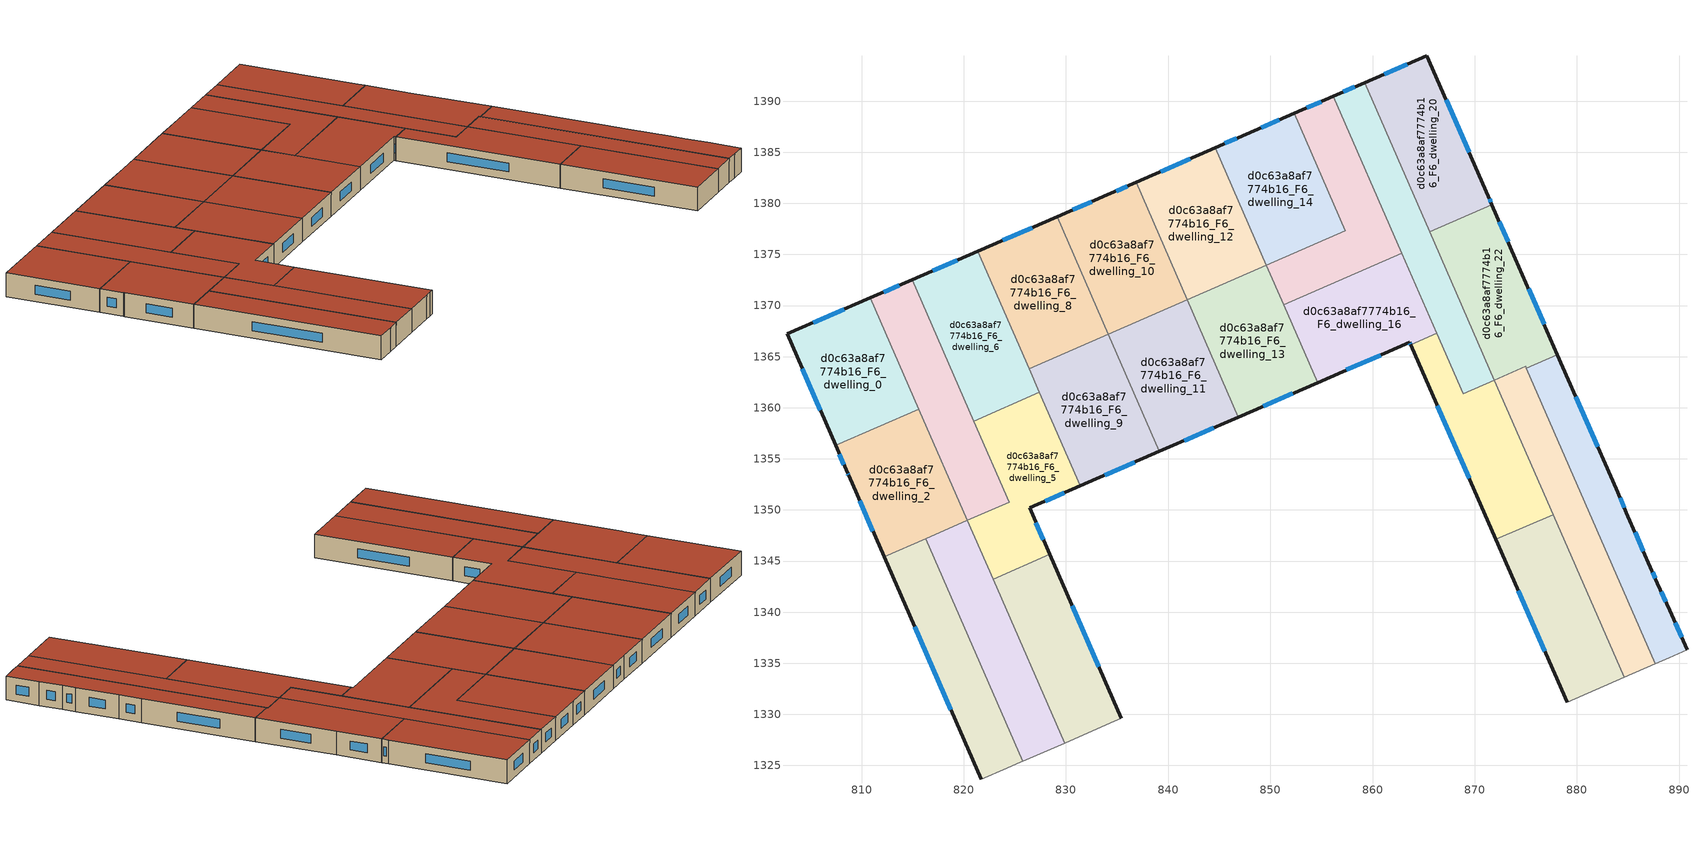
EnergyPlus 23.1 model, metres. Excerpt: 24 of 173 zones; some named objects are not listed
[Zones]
d0c63a8af7774b16_F6_dwelling_0
 floor to d0c63a8af7774b16_F5_dwelling_0 (EU_floor_Construction): 810.86,1370.76 815.61,1359.87 807.45,1356.31 802.7,1367.21 z18
 wall outside (EU_wall_Construction): 810.86,1370.76 802.7,1367.21 807.45,1356.31 z18:21
 wall to d0c63a8af7774b16_F6_dwelling_2 (EU_wall_Construction): 807.45,1356.31 815.61,1359.87 z18:21
 wall to d0c63a8af7774b16_F6_dwelling_3 (EU_wall_Construction): 815.61,1359.87 810.86,1370.76 z18:21
 window (EU_Window_Construction): 804.19,1363.8 805.96,1359.73 / 808.3,1369.65 805.26,1368.33 z18.94:20.06
 roof outside (EU_roof_Construction): 815.61,1359.87 810.86,1370.76 802.7,1367.21 807.45,1356.31 z21
d0c63a8af7774b16_F6_dwelling_1
 floor to d0c63a8af7774b16_F5_dwelling_1 (EU_floor_Construction): 816.28,1347.19 825.78,1325.4 825.64,1325.34 824.22,1324.71 821.71,1323.62 812.2,1345.42 z18
 wall outside (EU_wall_Construction): 812.2,1345.42 821.71,1323.62 z18:21
 wall adiabatic (EU_wall_Construction): 821.71,1323.62 824.22,1324.71 825.64,1325.34 825.78,1325.4 z18:21
 wall to d0c63a8af7774b16_F6_dwelling_2 (EU_wall_Construction): 816.28,1347.19 812.2,1345.42 z18:21
 wall to d0c63a8af7774b16_F6_dwelling_4 (EU_wall_Construction): 825.78,1325.4 816.28,1347.19 z18:21
 window (EU_Window_Construction): 815.18,1338.58 818.73,1330.45 z18.94:20.06
 roof outside (EU_roof_Construction): 825.64,1325.34 825.78,1325.4 816.28,1347.19 812.2,1345.42 821.71,1323.62 824.22,1324.71 z21
d0c63a8af7774b16_F6_dwelling_10
 floor to d0c63a8af7774b16_F5_dwelling_10 (EU_floor_Construction): 836.87,1382.05 841.87,1370.57 834.13,1367.2 829.12,1378.68 834.05,1380.82 z18
 wall outside (EU_wall_Construction): 836.87,1382.05 834.05,1380.82 829.12,1378.68 z18:21
 wall to d0c63a8af7774b16_F6_dwelling_11 (EU_wall_Construction): 834.13,1367.2 841.87,1370.57 z18:21
 wall to d0c63a8af7774b16_F6_dwelling_8 (EU_wall_Construction): 829.12,1378.68 834.13,1367.2 z18:21
 wall to d0c63a8af7774b16_F6_dwelling_12 (EU_wall_Construction): 841.87,1370.57 836.87,1382.05 z18:21
 window (EU_Window_Construction): 832.51,1380.15 830.67,1379.35 / 835.98,1381.67 834.93,1381.2 z18.94:20.06
 roof outside (EU_roof_Construction): 841.87,1370.57 836.87,1382.05 834.05,1380.82 829.12,1378.68 834.13,1367.2 z21
d0c63a8af7774b16_F6_dwelling_11
 floor to d0c63a8af7774b16_F5_dwelling_11 (EU_floor_Construction): 841.87,1370.57 846.88,1359.09 839.13,1355.72 834.13,1367.2 z18
 wall outside (EU_wall_Construction): 839.13,1355.72 846.88,1359.09 z18:21
 wall to d0c63a8af7774b16_F6_dwelling_9 (EU_wall_Construction): 834.13,1367.2 839.13,1355.72 z18:21
 wall to d0c63a8af7774b16_F6_dwelling_13 (EU_wall_Construction): 846.88,1359.09 841.87,1370.57 z18:21
 window (EU_Window_Construction): 841.56,1356.78 844.45,1358.03 z18.94:20.06
 roof outside (EU_roof_Construction): 846.88,1359.09 841.87,1370.57 834.13,1367.2 839.13,1355.72 z21
d0c63a8af7774b16_F6_dwelling_12
 floor to d0c63a8af7774b16_F5_dwelling_12 (EU_floor_Construction): 844.6,1385.44 849.61,1373.95 841.87,1370.58 836.87,1382.05 z18
 wall outside (EU_wall_Construction): 844.6,1385.44 836.87,1382.05 z18:21
 wall to d0c63a8af7774b16_F6_dwelling_13 (EU_wall_Construction): 841.87,1370.58 849.61,1373.95 z18:21
 wall to d0c63a8af7774b16_F6_dwelling_14 (EU_wall_Construction): 849.61,1373.95 844.6,1385.44 z18:21
 window (EU_Window_Construction): 842.18,1384.38 839.29,1383.11 z18.94:20.06
 roof outside (EU_roof_Construction): 849.61,1373.95 844.6,1385.44 836.87,1382.05 841.87,1370.58 z21
d0c63a8af7774b16_F6_dwelling_13
 floor to d0c63a8af7774b16_F5_dwelling_13 (EU_floor_Construction): 849.61,1373.95 854.62,1362.46 846.88,1359.09 841.87,1370.58 z18
 wall outside (EU_wall_Construction): 846.88,1359.09 854.62,1362.46 z18:21
 wall to d0c63a8af7774b16_F6_dwelling_16 (EU_wall_Construction): 854.62,1362.46 851.29,1370.09 z18:21
 wall to d0c63a8af7774b16_F6_dwelling_15 (EU_wall_Construction): 851.29,1370.09 849.61,1373.95 z18:21
 window (EU_Window_Construction): 849.3,1360.15 852.19,1361.41 z18.94:20.06
 roof outside (EU_roof_Construction): 854.62,1362.46 849.61,1373.95 841.87,1370.58 846.88,1359.09 z21
d0c63a8af7774b16_F6_dwelling_14
 floor to d0c63a8af7774b16_F5_dwelling_14 (EU_floor_Construction): 852.33,1388.82 857.34,1377.33 849.61,1373.95 844.6,1385.44 847.65,1386.78 z18
 wall outside (EU_wall_Construction): 852.33,1388.82 847.65,1386.78 844.6,1385.44 z18:21
 wall to d0c63a8af7774b16_F6_dwelling_15 (EU_wall_Construction): 849.61,1373.95 857.34,1377.33 852.33,1388.82 z18:21
 window (EU_Window_Construction): 850.87,1388.18 849.12,1387.41 / 846.69,1386.36 845.56,1385.86 z18.94:20.06
 roof outside (EU_roof_Construction): 857.34,1377.33 852.33,1388.82 847.65,1386.78 844.6,1385.44 849.61,1373.95 z21
d0c63a8af7774b16_F6_dwelling_15
 floor to d0c63a8af7774b16_F5_dwelling_15 (EU_floor_Construction): 856.18,1390.49 862.87,1375.13 851.29,1370.09 849.61,1373.95 857.34,1377.33 852.33,1388.82 z18
 wall outside (EU_wall_Construction): 856.18,1390.49 852.33,1388.82 z18:21
 wall to d0c63a8af7774b16_F6_dwelling_18 (EU_wall_Construction): 862.87,1375.13 856.18,1390.49 z18:21
 wall to d0c63a8af7774b16_F6_dwelling_16 (EU_wall_Construction): 851.29,1370.09 862.87,1375.13 z18:21
 window (EU_Window_Construction): 854.97,1389.96 853.54,1389.34 z18.94:20.06
 roof outside (EU_roof_Construction): 862.87,1375.13 856.18,1390.49 852.33,1388.82 857.34,1377.33 849.61,1373.95 851.29,1370.09 z21
d0c63a8af7774b16_F6_dwelling_16
 floor to d0c63a8af7774b16_F5_dwelling_16 (EU_floor_Construction): 862.87,1375.13 866.3,1367.28 863.72,1366.16 863.63,1366.38 854.62,1362.46 851.29,1370.09 z18
 wall outside (EU_wall_Construction): 854.62,1362.46 863.63,1366.38 863.72,1366.16 z18:21
 wall to d0c63a8af7774b16_F6_dwelling_17 (EU_wall_Construction): 863.72,1366.16 866.3,1367.28 z18:21
 wall to d0c63a8af7774b16_F6_dwelling_18 (EU_wall_Construction): 866.3,1367.28 862.87,1375.13 z18:21
 window (EU_Window_Construction): 863.66,1366.31 863.69,1366.23 / 857.44,1363.69 860.8,1365.16 z18.94:20.06
 roof outside (EU_roof_Construction): 863.72,1366.16 866.3,1367.28 862.87,1375.13 851.29,1370.09 854.62,1362.46 863.63,1366.38 z21
d0c63a8af7774b16_F6_dwelling_17
 floor to d0c63a8af7774b16_F5_dwelling_17 (EU_floor_Construction): 871.92,1362.71 877.66,1349.54 872.07,1347.11 863.72,1366.16 866.3,1367.28 868.87,1361.38 z18
 wall outside (EU_wall_Construction): 863.72,1366.16 872.07,1347.11 z18:21
 wall to d0c63a8af7774b16_F6_dwelling_19 (EU_wall_Construction): 872.07,1347.11 877.66,1349.54 z18:21
 wall to d0c63a8af7774b16_F6_dwelling_18 (EU_wall_Construction): 871.92,1362.71 868.87,1361.38 866.3,1367.28 z18:21
 wall to d0c63a8af7774b16_F6_dwelling_21 (EU_wall_Construction): 877.66,1349.54 871.92,1362.71 z18:21
 window (EU_Window_Construction): 866.34,1360.19 869.46,1353.08 z18.94:20.06
 roof outside (EU_roof_Construction): 877.66,1349.54 871.92,1362.71 868.87,1361.38 866.3,1367.28 863.72,1366.16 872.07,1347.11 z21
d0c63a8af7774b16_F6_dwelling_18
 floor to d0c63a8af7774b16_F5_dwelling_18 (EU_floor_Construction): 859.23,1391.82 871.92,1362.71 874.97,1364.04 868.87,1361.38 856.18,1390.49 z18
 wall outside (EU_wall_Construction): 859.23,1391.82 856.18,1390.49 z18:21
 wall to d0c63a8af7774b16_F6_dwelling_20 (EU_wall_Construction): 865.6,1377.22 859.23,1391.82 z18:21
 wall to d0c63a8af7774b16_F6_dwelling_22 (EU_wall_Construction): 874.97,1364.04 871.92,1362.71 865.6,1377.22 z18:21
 wall to d0c63a8af7774b16_F6_dwelling_21 (EU_wall_Construction): 871.92,1362.71 874.97,1364.04 z18:21
 window (EU_Window_Construction): 858.27,1391.4 857.13,1390.9 z18.94:20.06
 roof outside (EU_roof_Construction): 874.97,1364.04 871.92,1362.71 859.23,1391.82 856.18,1390.49 868.87,1361.38 z21
d0c63a8af7774b16_F6_dwelling_19
 floor to d0c63a8af7774b16_F5_dwelling_19 (EU_floor_Construction): 877.66,1349.54 884.61,1333.6 879.06,1331.17 872.07,1347.11 z18
 wall outside (EU_wall_Construction): 872.07,1347.11 879.06,1331.17 z18:21
 wall adiabatic (EU_wall_Construction): 879.06,1331.17 884.61,1333.6 z18:21
 wall to d0c63a8af7774b16_F6_dwelling_21 (EU_wall_Construction): 884.61,1333.6 877.66,1349.54 z18:21
 window (EU_Window_Construction): 874.26,1342.11 876.87,1336.16 z18.94:20.06
 roof outside (EU_roof_Construction): 884.61,1333.6 877.66,1349.54 872.07,1347.11 879.06,1331.17 z21
d0c63a8af7774b16_F6_dwelling_2
 floor to d0c63a8af7774b16_F5_dwelling_2 (EU_floor_Construction): 815.61,1359.87 820.36,1348.97 812.2,1345.42 808.72,1353.41 808.65,1353.58 807.45,1356.31 z18
 wall outside (EU_wall_Construction): 807.45,1356.31 808.65,1353.58 808.72,1353.41 812.2,1345.42 z18:21
 wall to d0c63a8af7774b16_F6_dwelling_3 (EU_wall_Construction): 816.28,1347.19 820.36,1348.97 815.61,1359.87 z18:21
 window (EU_Window_Construction): 809.81,1350.9 811.11,1347.92 / 808.67,1353.53 808.7,1353.46 / 807.83,1355.46 808.27,1354.44 z18.94:20.06
 roof outside (EU_roof_Construction): 820.36,1348.97 815.61,1359.87 807.45,1356.31 808.65,1353.58 808.72,1353.41 812.2,1345.42 z21
d0c63a8af7774b16_F6_dwelling_20
 floor to d0c63a8af7774b16_F5_dwelling_20 (EU_floor_Construction): 865.31,1394.47 871.34,1380.68 871.69,1379.87 865.6,1377.22 859.23,1391.82 z18
 wall outside (EU_wall_Construction): 871.69,1379.87 871.34,1380.68 865.31,1394.47 859.23,1391.82 z18:21
 wall to d0c63a8af7774b16_F6_dwelling_22 (EU_wall_Construction): 865.6,1377.22 871.69,1379.87 z18:21
 window (EU_Window_Construction): 869.45,1385 867.2,1390.15 / 871.58,1380.13 871.45,1380.43 / 863.41,1393.64 861.14,1392.65 z18.94:20.06
 roof outside (EU_roof_Construction): 871.69,1379.87 871.34,1380.68 865.31,1394.47 859.23,1391.82 865.6,1377.22 z21
d0c63a8af7774b16_F6_dwelling_21
 floor to d0c63a8af7774b16_F5_dwelling_21 (EU_floor_Construction): 874.97,1364.04 887.66,1334.94 884.61,1333.6 871.92,1362.71 z18
 wall adiabatic (EU_wall_Construction): 884.61,1333.6 887.66,1334.94 z18:21
 wall to d0c63a8af7774b16_F6_dwelling_23 (EU_wall_Construction): 887.66,1334.94 875.05,1363.88 z18:21
 wall to d0c63a8af7774b16_F6_dwelling_22 (EU_wall_Construction): 875.05,1363.88 874.98,1364.04 z18:21
 roof outside (EU_roof_Construction): 887.66,1334.94 874.97,1364.04 871.92,1362.71 884.61,1333.6 z21
d0c63a8af7774b16_F6_dwelling_22
 floor to d0c63a8af7774b16_F5_dwelling_22 (EU_floor_Construction): 871.69,1379.87 873.98,1374.59 878.1,1365.21 875.05,1363.88 874.97,1364.04 871.92,1362.71 865.6,1377.22 z18
 wall outside (EU_wall_Construction): 878.1,1365.21 873.98,1374.59 871.69,1379.87 z18:21
 wall to d0c63a8af7774b16_F6_dwelling_23 (EU_wall_Construction): 875.05,1363.88 878.1,1365.21 z18:21
 window (EU_Window_Construction): 873.26,1376.25 872.41,1378.22 / 876.81,1368.15 875.27,1371.65 z18.94:20.06
 roof outside (EU_roof_Construction): 878.1,1365.21 873.98,1374.59 871.69,1379.87 865.6,1377.22 871.92,1362.71 874.97,1364.04 875.05,1363.88 z21
d0c63a8af7774b16_F6_dwelling_23
 floor to d0c63a8af7774b16_F5_dwelling_23 (EU_floor_Construction): 878.1,1365.21 883.87,1352.05 885,1349.37 887.19,1344.4 887.88,1342.8 889.07,1340.18 890.77,1336.31 889.05,1335.55 887.66,1334.94 875.05,1363.88 z18
 wall outside (EU_wall_Construction): 890.77,1336.31 889.07,1340.18 887.88,1342.8 887.19,1344.4 885,1349.37 883.87,1352.05 878.1,1365.21 z18:21
 wall adiabatic (EU_wall_Construction): 887.66,1334.94 889.05,1335.55 890.77,1336.31 z18:21
 window (EU_Window_Construction): 882.06,1356.17 879.91,1361.08 / 884.64,1350.21 884.22,1351.21 / 886.5,1345.96 885.69,1347.82 / 887.66,1343.3 887.41,1343.9 / 888.7,1341 888.25,1341.98 / 890.24,1337.53 889.61,1338.97 z18.94:20.06
 roof outside (EU_roof_Construction): 890.77,1336.31 889.07,1340.18 887.88,1342.8 887.19,1344.4 885,1349.37 883.87,1352.05 878.1,1365.21 875.05,1363.88 887.66,1334.94 889.05,1335.55 z21
d0c63a8af7774b16_F6_dwelling_3
 floor to d0c63a8af7774b16_F5_dwelling_3 (EU_floor_Construction): 814.95,1372.53 824.44,1350.75 820.36,1348.97 810.86,1370.76 z18
 wall outside (EU_wall_Construction): 814.95,1372.53 810.86,1370.76 z18:21
 wall to d0c63a8af7774b16_F6_dwelling_6 (EU_wall_Construction): 820.98,1358.69 814.95,1372.53 z18:21
 wall to d0c63a8af7774b16_F6_dwelling_5 (EU_wall_Construction): 820.36,1348.97 824.44,1350.75 820.98,1358.69 z18:21
 wall to d0c63a8af7774b16_F6_dwelling_4 (EU_wall_Construction): 816.28,1347.19 820.36,1348.97 z18:21
 window (EU_Window_Construction): 813.67,1371.97 812.14,1371.31 z18.94:20.06
 roof outside (EU_roof_Construction): 824.44,1350.75 814.95,1372.53 810.86,1370.76 820.36,1348.97 z21
d0c63a8af7774b16_F6_dwelling_4
 floor to d0c63a8af7774b16_F5_dwelling_4 (EU_floor_Construction): 820.36,1348.97 829.86,1327.19 825.78,1325.4 816.28,1347.19 z18
 wall adiabatic (EU_wall_Construction): 825.78,1325.4 829.86,1327.19 z18:21
 wall to d0c63a8af7774b16_F6_dwelling_7 (EU_wall_Construction): 829.86,1327.19 822.87,1343.22 z18:21
 wall to d0c63a8af7774b16_F6_dwelling_5 (EU_wall_Construction): 822.87,1343.22 820.36,1348.97 z18:21
 roof outside (EU_roof_Construction): 829.86,1327.19 820.36,1348.97 816.28,1347.19 825.78,1325.4 z21
d0c63a8af7774b16_F6_dwelling_5
 floor to d0c63a8af7774b16_F5_dwelling_5 (EU_floor_Construction): 827.41,1361.49 831.39,1352.35 826.43,1350.19 828.42,1345.64 822.87,1343.22 820.36,1348.97 824.44,1350.75 820.98,1358.69 z18
 wall outside (EU_wall_Construction): 828.42,1345.64 826.43,1350.19 831.39,1352.35 z18:21
 wall to d0c63a8af7774b16_F6_dwelling_6 (EU_wall_Construction): 827.41,1361.49 820.98,1358.69 z18:21
 wall to d0c63a8af7774b16_F6_dwelling_7 (EU_wall_Construction): 822.87,1343.22 828.42,1345.64 z18:21
 wall to d0c63a8af7774b16_F6_dwelling_9 (EU_wall_Construction): 831.39,1352.35 827.41,1361.49 z18:21
 window (EU_Window_Construction): 827.99,1350.87 829.84,1351.67 / 827.8,1347.06 827.05,1348.76 z18.94:20.06
 roof outside (EU_roof_Construction): 828.42,1345.64 826.43,1350.19 831.39,1352.35 827.41,1361.49 820.98,1358.69 824.44,1350.75 820.36,1348.97 822.87,1343.22 z21
d0c63a8af7774b16_F6_dwelling_6
 floor to d0c63a8af7774b16_F5_dwelling_6 (EU_floor_Construction): 821.38,1375.32 827.41,1361.49 820.98,1358.69 814.95,1372.53 z18
 wall outside (EU_wall_Construction): 821.38,1375.32 814.95,1372.53 z18:21
 wall to d0c63a8af7774b16_F6_dwelling_8 (EU_wall_Construction): 826.39,1363.83 821.38,1375.32 z18:21
 wall to d0c63a8af7774b16_F6_dwelling_9 (EU_wall_Construction): 827.41,1361.49 826.39,1363.83 z18:21
 window (EU_Window_Construction): 819.36,1374.44 816.96,1373.4 z18.94:20.06
 roof outside (EU_roof_Construction): 827.41,1361.49 821.38,1375.32 814.95,1372.53 820.98,1358.69 z21
d0c63a8af7774b16_F6_dwelling_7
 floor to d0c63a8af7774b16_F5_dwelling_7 (EU_floor_Construction): 828.42,1345.64 835.4,1329.61 834.72,1329.32 833.94,1328.97 829.86,1327.19 822.87,1343.22 z18
 wall outside (EU_wall_Construction): 835.4,1329.61 828.42,1345.64 z18:21
 wall adiabatic (EU_wall_Construction): 829.86,1327.19 833.94,1328.97 834.72,1329.32 835.4,1329.61 z18:21
 window (EU_Window_Construction): 833.21,1334.63 830.61,1340.61 z18.94:20.06
 roof outside (EU_roof_Construction): 834.72,1329.32 835.4,1329.61 828.42,1345.64 822.87,1343.22 829.86,1327.19 833.94,1328.97 z21
d0c63a8af7774b16_F6_dwelling_8
 floor to d0c63a8af7774b16_F5_dwelling_8 (EU_floor_Construction): 829.12,1378.68 834.13,1367.2 826.39,1363.83 821.38,1375.32 z18
 wall outside (EU_wall_Construction): 829.12,1378.68 821.38,1375.32 z18:21
 wall to d0c63a8af7774b16_F6_dwelling_9 (EU_wall_Construction): 826.39,1363.83 834.13,1367.2 z18:21
 window (EU_Window_Construction): 826.69,1377.63 823.81,1376.37 z18.94:20.06
 roof outside (EU_roof_Construction): 834.13,1367.2 829.12,1378.68 821.38,1375.32 826.39,1363.83 z21
d0c63a8af7774b16_F6_dwelling_9
 floor to d0c63a8af7774b16_F5_dwelling_9 (EU_floor_Construction): 834.13,1367.2 839.13,1355.72 831.39,1352.35 826.39,1363.83 z18
 wall outside (EU_wall_Construction): 831.39,1352.35 839.13,1355.72 z18:21
 window (EU_Window_Construction): 833.82,1353.41 836.71,1354.66 z18.94:20.06
 roof outside (EU_roof_Construction): 839.13,1355.72 834.13,1367.2 826.39,1363.83 831.39,1352.35 z21
[Building]
EU S2 Campaign: North Axis=0; Terrain=City; Solar Distribution=FullExterior
[Site:Location]
Vienna: Latitude=48; Longitude=16.5; Time Zone=1; Elevation=183
[SizingPeriod:WeatherFileDays]
AnnualSizingPeriod: Begin Month=1; Begin Day of Month=1; End Month=12; End Day of Month=31; Day of Week for Start Day=Monday; Use Weather File Daylight Saving Period=No; Use Weather File Rain and Snow Indicators=No
[MATERIAL]
EU_InternalMass_Material: Roughness=MediumRough; Thickness=0.1; Conductivity=1; Density=1800; Specific Heat=900; Thermal Absorptance=0.9; Solar Absorptance=0.7; Visible Absorptance=0.7
[MATERIAL:NOMASS] Roughness=MediumRough; Thermal Absorptance=0.9; Solar Absorptance=0.7; Visible Absorptance=0.7
Name | Thermal Resistance
EU_wall_NoMass | 0.914258
EU_roof_NoMass | 0.954009
EU_floor_NoMass | 1.09711
[WINDOWMATERIAL:SIMPLEGLAZINGSYSTEM]
EU_Window_SimpleGlazing: UFactor=2.09642; Solar Heat Gain Coefficient=0.65; Visible Transmittance=0.65
[CONSTRUCTION]
EU_wall_Construction: EU_wall_NoMass
EU_roof_Construction: EU_roof_NoMass
EU_floor_Construction: EU_floor_NoMass
EU_Window_Construction: EU_Window_SimpleGlazing
EU_InternalMass_Construction: EU_InternalMass_Material
[ZONE] Type=1; Multiplier=1; Ceiling Height=autocalculate; Floor Area=autocalculate; Part of Total Floor Area=Yes
Name | Volume
d0c63a8af7774b16_F6_dwelling_0 | 317.319
d0c63a8af7774b16_F6_dwelling_1 | 317.268
d0c63a8af7774b16_F6_dwelling_10 | 317.333
d0c63a8af7774b16_F6_dwelling_11 | 317.307
d0c63a8af7774b16_F6_dwelling_12; d0c63a8af7774b16_F6_dwelling_13; d0c63a8af7774b16_F6_dwelling_2; d0c63a8af7774b16_F6_dwelling_9 | 317.306
d0c63a8af7774b16_F6_dwelling_14 | 317.305
d0c63a8af7774b16_F6_dwelling_15; d0c63a8af7774b16_F6_dwelling_22 | 317.339
d0c63a8af7774b16_F6_dwelling_16 | 317.33
d0c63a8af7774b16_F6_dwelling_17 | 317.284
d0c63a8af7774b16_F6_dwelling_18 | 317.337
d0c63a8af7774b16_F6_dwelling_19; d0c63a8af7774b16_F6_dwelling_23; d0c63a8af7774b16_F6_dwelling_6 | 317.303
d0c63a8af7774b16_F6_dwelling_20 | 317.313
d0c63a8af7774b16_F6_dwelling_21 | 317.32
d0c63a8af7774b16_F6_dwelling_3 | 317.279
d0c63a8af7774b16_F6_dwelling_4; d0c63a8af7774b16_F6_dwelling_7 | 317.325
d0c63a8af7774b16_F6_dwelling_5 | 317.314
d0c63a8af7774b16_F6_dwelling_8 | 317.3
[INTERNALMASS] Construction=EU_InternalMass_Construction
Name | Zone or ZoneList | Surface Area
d0c63a8af7774b16_F6_dwelling_0_EU_InternalMass | d0c63a8af7774b16_F6_dwelling_0 | 105.776
d0c63a8af7774b16_F6_dwelling_1_EU_InternalMass | d0c63a8af7774b16_F6_dwelling_1 | 105.757
d0c63a8af7774b16_F6_dwelling_2_EU_InternalMass | d0c63a8af7774b16_F6_dwelling_2 | 105.766
d0c63a8af7774b16_F6_dwelling_3_EU_InternalMass | d0c63a8af7774b16_F6_dwelling_3 | 105.769
d0c63a8af7774b16_F6_dwelling_4_EU_InternalMass | d0c63a8af7774b16_F6_dwelling_4 | 105.774
d0c63a8af7774b16_F6_dwelling_5_EU_InternalMass | d0c63a8af7774b16_F6_dwelling_5 | 105.772
d0c63a8af7774b16_F6_dwelling_6_EU_InternalMass | d0c63a8af7774b16_F6_dwelling_6 | 105.768
d0c63a8af7774b16_F6_dwelling_7_EU_InternalMass | d0c63a8af7774b16_F6_dwelling_7 | 105.775
d0c63a8af7774b16_F6_dwelling_8_EU_InternalMass | d0c63a8af7774b16_F6_dwelling_8 | 105.765
d0c63a8af7774b16_F6_dwelling_9_EU_InternalMass | d0c63a8af7774b16_F6_dwelling_9 | 105.771
d0c63a8af7774b16_F6_dwelling_10_EU_InternalMass | d0c63a8af7774b16_F6_dwelling_10 | 105.778
d0c63a8af7774b16_F6_dwelling_11_EU_InternalMass | d0c63a8af7774b16_F6_dwelling_11 | 105.768
d0c63a8af7774b16_F6_dwelling_12_EU_InternalMass | d0c63a8af7774b16_F6_dwelling_12 | 105.768
d0c63a8af7774b16_F6_dwelling_13_EU_InternalMass | d0c63a8af7774b16_F6_dwelling_13 | 105.768
d0c63a8af7774b16_F6_dwelling_14_EU_InternalMass | d0c63a8af7774b16_F6_dwelling_14 | 105.769
d0c63a8af7774b16_F6_dwelling_15_EU_InternalMass | d0c63a8af7774b16_F6_dwelling_15 | 105.78
d0c63a8af7774b16_F6_dwelling_16_EU_InternalMass | d0c63a8af7774b16_F6_dwelling_16 | 105.78
d0c63a8af7774b16_F6_dwelling_17_EU_InternalMass | d0c63a8af7774b16_F6_dwelling_17 | 105.762
d0c63a8af7774b16_F6_dwelling_18_EU_InternalMass | d0c63a8af7774b16_F6_dwelling_18 | 105.786
d0c63a8af7774b16_F6_dwelling_19_EU_InternalMass | d0c63a8af7774b16_F6_dwelling_19 | 105.767
d0c63a8af7774b16_F6_dwelling_20_EU_InternalMass | d0c63a8af7774b16_F6_dwelling_20 | 105.772
d0c63a8af7774b16_F6_dwelling_21_EU_InternalMass | d0c63a8af7774b16_F6_dwelling_21 | 105.773
d0c63a8af7774b16_F6_dwelling_22_EU_InternalMass | d0c63a8af7774b16_F6_dwelling_22 | 105.779
d0c63a8af7774b16_F6_dwelling_23_EU_InternalMass | d0c63a8af7774b16_F6_dwelling_23 | 105.768
[OTHEREQUIPMENT] Fuel Type=Electricity; Design Level Calculation Method=Watts/Area; Power per Zone Floor Area=1; Fraction Latent=0; Fraction Radiant=0; Fraction Lost=0; Carbon Dioxide Generation Rate=0; EndUse Subcategory=EU_Step8_InternalGains
Name | Zone or ZoneList or Space or SpaceList | Schedule
EU_Step8_InternalGain_d0c63a8af7774b16_F6_dwelling_0_f000 | d0c63a8af7774b16_F6_dwelling_0 | EU_Step8_GainSchedule_d0c63a8af7774b16_F6_dwelling_0_f000
EU_Step8_InternalGain_d0c63a8af7774b16_F6_dwelling_1_f000 | d0c63a8af7774b16_F6_dwelling_1 | EU_Step8_GainSchedule_d0c63a8af7774b16_F6_dwelling_1_f000
EU_Step8_InternalGain_d0c63a8af7774b16_F6_dwelling_2_f000 | d0c63a8af7774b16_F6_dwelling_2 | EU_Step8_GainSchedule_d0c63a8af7774b16_F6_dwelling_2_f000
EU_Step8_InternalGain_d0c63a8af7774b16_F6_dwelling_3_f000 | d0c63a8af7774b16_F6_dwelling_3 | EU_Step8_GainSchedule_d0c63a8af7774b16_F6_dwelling_3_f000
EU_Step8_InternalGain_d0c63a8af7774b16_F6_dwelling_4_f000 | d0c63a8af7774b16_F6_dwelling_4 | EU_Step8_GainSchedule_d0c63a8af7774b16_F6_dwelling_4_f000
EU_Step8_InternalGain_d0c63a8af7774b16_F6_dwelling_5_f000 | d0c63a8af7774b16_F6_dwelling_5 | EU_Step8_GainSchedule_d0c63a8af7774b16_F6_dwelling_5_f000
EU_Step8_InternalGain_d0c63a8af7774b16_F6_dwelling_6_f000 | d0c63a8af7774b16_F6_dwelling_6 | EU_Step8_GainSchedule_d0c63a8af7774b16_F6_dwelling_6_f000
EU_Step8_InternalGain_d0c63a8af7774b16_F6_dwelling_7_f000 | d0c63a8af7774b16_F6_dwelling_7 | EU_Step8_GainSchedule_d0c63a8af7774b16_F6_dwelling_7_f000
EU_Step8_InternalGain_d0c63a8af7774b16_F6_dwelling_8_f000 | d0c63a8af7774b16_F6_dwelling_8 | EU_Step8_GainSchedule_d0c63a8af7774b16_F6_dwelling_8_f000
EU_Step8_InternalGain_d0c63a8af7774b16_F6_dwelling_9_f000 | d0c63a8af7774b16_F6_dwelling_9 | EU_Step8_GainSchedule_d0c63a8af7774b16_F6_dwelling_9_f000
EU_Step8_InternalGain_d0c63a8af7774b16_F6_dwelling_10_f000 | d0c63a8af7774b16_F6_dwelling_10 | EU_Step8_GainSchedule_d0c63a8af7774b16_F6_dwelling_10_f000
EU_Step8_InternalGain_d0c63a8af7774b16_F6_dwelling_11_f000 | d0c63a8af7774b16_F6_dwelling_11 | EU_Step8_GainSchedule_d0c63a8af7774b16_F6_dwelling_11_f000
EU_Step8_InternalGain_d0c63a8af7774b16_F6_dwelling_12_f000 | d0c63a8af7774b16_F6_dwelling_12 | EU_Step8_GainSchedule_d0c63a8af7774b16_F6_dwelling_12_f000
EU_Step8_InternalGain_d0c63a8af7774b16_F6_dwelling_13_f000 | d0c63a8af7774b16_F6_dwelling_13 | EU_Step8_GainSchedule_d0c63a8af7774b16_F6_dwelling_13_f000
EU_Step8_InternalGain_d0c63a8af7774b16_F6_dwelling_14_f000 | d0c63a8af7774b16_F6_dwelling_14 | EU_Step8_GainSchedule_d0c63a8af7774b16_F6_dwelling_14_f000
EU_Step8_InternalGain_d0c63a8af7774b16_F6_dwelling_15_f000 | d0c63a8af7774b16_F6_dwelling_15 | EU_Step8_GainSchedule_d0c63a8af7774b16_F6_dwelling_15_f000
EU_Step8_InternalGain_d0c63a8af7774b16_F6_dwelling_16_f000 | d0c63a8af7774b16_F6_dwelling_16 | EU_Step8_GainSchedule_d0c63a8af7774b16_F6_dwelling_16_f000
EU_Step8_InternalGain_d0c63a8af7774b16_F6_dwelling_17_f000 | d0c63a8af7774b16_F6_dwelling_17 | EU_Step8_GainSchedule_d0c63a8af7774b16_F6_dwelling_17_f000
EU_Step8_InternalGain_d0c63a8af7774b16_F6_dwelling_18_f000 | d0c63a8af7774b16_F6_dwelling_18 | EU_Step8_GainSchedule_d0c63a8af7774b16_F6_dwelling_18_f000
EU_Step8_InternalGain_d0c63a8af7774b16_F6_dwelling_19_f000 | d0c63a8af7774b16_F6_dwelling_19 | EU_Step8_GainSchedule_d0c63a8af7774b16_F6_dwelling_19_f000
EU_Step8_InternalGain_d0c63a8af7774b16_F6_dwelling_20_f000 | d0c63a8af7774b16_F6_dwelling_20 | EU_Step8_GainSchedule_d0c63a8af7774b16_F6_dwelling_20_f000
EU_Step8_InternalGain_d0c63a8af7774b16_F6_dwelling_21_f000 | d0c63a8af7774b16_F6_dwelling_21 | EU_Step8_GainSchedule_d0c63a8af7774b16_F6_dwelling_21_f000
EU_Step8_InternalGain_d0c63a8af7774b16_F6_dwelling_22_f000 | d0c63a8af7774b16_F6_dwelling_22 | EU_Step8_GainSchedule_d0c63a8af7774b16_F6_dwelling_22_f000
EU_Step8_InternalGain_d0c63a8af7774b16_F6_dwelling_23_f000 | d0c63a8af7774b16_F6_dwelling_23 | EU_Step8_GainSchedule_d0c63a8af7774b16_F6_dwelling_23_f000
[ZONEVENTILATION:DESIGNFLOWRATE] Schedule=EU_AlwaysOn; Design Flow Rate Calculation Method=AirChanges/Hour; Air Changes per Hour=0.546891; Ventilation Type=Natural; Fan Pressure Rise=0; Fan Total Efficiency=1; Constant Term Coefficient=1; Temperature Term Coefficient=0; Velocity Term Coefficient=0; Velocity Squared Term Coefficient=0; Minimum Indoor Temperature=-100; Maximum Indoor Temperature=100; Delta Temperature=-100; Minimum Outdoor Temperature=-100; Maximum Outdoor Temperature=100; Maximum Wind Speed=40
Name | Zone or ZoneList or Space or SpaceList
EU_ConstantAir_d0c63a8af7774b16_F6_dwelling_0 | d0c63a8af7774b16_F6_dwelling_0
EU_ConstantAir_d0c63a8af7774b16_F6_dwelling_1 | d0c63a8af7774b16_F6_dwelling_1
EU_ConstantAir_d0c63a8af7774b16_F6_dwelling_2 | d0c63a8af7774b16_F6_dwelling_2
EU_ConstantAir_d0c63a8af7774b16_F6_dwelling_3 | d0c63a8af7774b16_F6_dwelling_3
EU_ConstantAir_d0c63a8af7774b16_F6_dwelling_4 | d0c63a8af7774b16_F6_dwelling_4
EU_ConstantAir_d0c63a8af7774b16_F6_dwelling_5 | d0c63a8af7774b16_F6_dwelling_5
EU_ConstantAir_d0c63a8af7774b16_F6_dwelling_6 | d0c63a8af7774b16_F6_dwelling_6
EU_ConstantAir_d0c63a8af7774b16_F6_dwelling_7 | d0c63a8af7774b16_F6_dwelling_7
EU_ConstantAir_d0c63a8af7774b16_F6_dwelling_8 | d0c63a8af7774b16_F6_dwelling_8
EU_ConstantAir_d0c63a8af7774b16_F6_dwelling_9 | d0c63a8af7774b16_F6_dwelling_9
EU_ConstantAir_d0c63a8af7774b16_F6_dwelling_10 | d0c63a8af7774b16_F6_dwelling_10
EU_ConstantAir_d0c63a8af7774b16_F6_dwelling_11 | d0c63a8af7774b16_F6_dwelling_11
EU_ConstantAir_d0c63a8af7774b16_F6_dwelling_12 | d0c63a8af7774b16_F6_dwelling_12
EU_ConstantAir_d0c63a8af7774b16_F6_dwelling_13 | d0c63a8af7774b16_F6_dwelling_13
EU_ConstantAir_d0c63a8af7774b16_F6_dwelling_14 | d0c63a8af7774b16_F6_dwelling_14
EU_ConstantAir_d0c63a8af7774b16_F6_dwelling_15 | d0c63a8af7774b16_F6_dwelling_15
EU_ConstantAir_d0c63a8af7774b16_F6_dwelling_16 | d0c63a8af7774b16_F6_dwelling_16
EU_ConstantAir_d0c63a8af7774b16_F6_dwelling_17 | d0c63a8af7774b16_F6_dwelling_17
EU_ConstantAir_d0c63a8af7774b16_F6_dwelling_18 | d0c63a8af7774b16_F6_dwelling_18
EU_ConstantAir_d0c63a8af7774b16_F6_dwelling_19 | d0c63a8af7774b16_F6_dwelling_19
EU_ConstantAir_d0c63a8af7774b16_F6_dwelling_20 | d0c63a8af7774b16_F6_dwelling_20
EU_ConstantAir_d0c63a8af7774b16_F6_dwelling_21 | d0c63a8af7774b16_F6_dwelling_21
EU_ConstantAir_d0c63a8af7774b16_F6_dwelling_22 | d0c63a8af7774b16_F6_dwelling_22
EU_ConstantAir_d0c63a8af7774b16_F6_dwelling_23 | d0c63a8af7774b16_F6_dwelling_23
[HVACTEMPLATE:ZONE:IDEALLOADSAIRSYSTEM] System Availability Schedule=EU_AlwaysOn; Maximum Heating Supply Air Temperature=50; Minimum Cooling Supply Air Temperature=13; Maximum Heating Supply Air Humidity Ratio=0.0156; Minimum Cooling Supply Air Humidity Ratio=0.0077; Heating Limit=NoLimit; Cooling Limit=NoLimit; Heating Availability Schedule=EU_AlwaysOn; Cooling Availability Schedule=EU_CoolingOff; Dehumidification Control Type=ConstantSensibleHeatRatio; Cooling Sensible Heat Ratio=0.7; Dehumidification Setpoint=60; Humidification Control Type=None; Humidification Setpoint=30; Outdoor Air Method=None; Outdoor Air Flow Rate per Person=0.00944; Outdoor Air Flow Rate per Zone Floor Area=0; Outdoor Air Flow Rate per Zone=0; Demand Controlled Ventilation Type=None; Outdoor Air Economizer Type=NoEconomizer; Heat Recovery Type=None; Sensible Heat Recovery Effectiveness=0.7; Latent Heat Recovery Effectiveness=0.65
Name | Template Thermostat
d0c63a8af7774b16_F6_dwelling_0 | EU_HeatOnly_d0c63a8af7774b16_F6_dwelling_0
d0c63a8af7774b16_F6_dwelling_1 | EU_HeatOnly_d0c63a8af7774b16_F6_dwelling_1
d0c63a8af7774b16_F6_dwelling_2 | EU_HeatOnly_d0c63a8af7774b16_F6_dwelling_2
d0c63a8af7774b16_F6_dwelling_3 | EU_HeatOnly_d0c63a8af7774b16_F6_dwelling_3
d0c63a8af7774b16_F6_dwelling_4 | EU_HeatOnly_d0c63a8af7774b16_F6_dwelling_4
d0c63a8af7774b16_F6_dwelling_5 | EU_HeatOnly_d0c63a8af7774b16_F6_dwelling_5
d0c63a8af7774b16_F6_dwelling_6 | EU_HeatOnly_d0c63a8af7774b16_F6_dwelling_6
d0c63a8af7774b16_F6_dwelling_7 | EU_HeatOnly_d0c63a8af7774b16_F6_dwelling_7
d0c63a8af7774b16_F6_dwelling_8 | EU_HeatOnly_d0c63a8af7774b16_F6_dwelling_8
d0c63a8af7774b16_F6_dwelling_9 | EU_HeatOnly_d0c63a8af7774b16_F6_dwelling_9
d0c63a8af7774b16_F6_dwelling_10 | EU_HeatOnly_d0c63a8af7774b16_F6_dwelling_10
d0c63a8af7774b16_F6_dwelling_11 | EU_HeatOnly_d0c63a8af7774b16_F6_dwelling_11
d0c63a8af7774b16_F6_dwelling_12 | EU_HeatOnly_d0c63a8af7774b16_F6_dwelling_12
d0c63a8af7774b16_F6_dwelling_13 | EU_HeatOnly_d0c63a8af7774b16_F6_dwelling_13
d0c63a8af7774b16_F6_dwelling_14 | EU_HeatOnly_d0c63a8af7774b16_F6_dwelling_14
d0c63a8af7774b16_F6_dwelling_15 | EU_HeatOnly_d0c63a8af7774b16_F6_dwelling_15
d0c63a8af7774b16_F6_dwelling_16 | EU_HeatOnly_d0c63a8af7774b16_F6_dwelling_16
d0c63a8af7774b16_F6_dwelling_17 | EU_HeatOnly_d0c63a8af7774b16_F6_dwelling_17
d0c63a8af7774b16_F6_dwelling_18 | EU_HeatOnly_d0c63a8af7774b16_F6_dwelling_18
d0c63a8af7774b16_F6_dwelling_19 | EU_HeatOnly_d0c63a8af7774b16_F6_dwelling_19
d0c63a8af7774b16_F6_dwelling_20 | EU_HeatOnly_d0c63a8af7774b16_F6_dwelling_20
d0c63a8af7774b16_F6_dwelling_21 | EU_HeatOnly_d0c63a8af7774b16_F6_dwelling_21
d0c63a8af7774b16_F6_dwelling_22 | EU_HeatOnly_d0c63a8af7774b16_F6_dwelling_22
d0c63a8af7774b16_F6_dwelling_23 | EU_HeatOnly_d0c63a8af7774b16_F6_dwelling_23
[SIZING:ZONE] Zone Cooling Design Supply Air Temperature Input Method=SupplyAirTemperature; Zone Cooling Design Supply Air Temperature=13; Zone Heating Design Supply Air Temperature Input Method=SupplyAirTemperature; Zone Heating Design Supply Air Temperature=50; Zone Cooling Design Supply Air Humidity Ratio=0.008; Zone Heating Design Supply Air Humidity Ratio=0.008; Cooling Design Air Flow Method=DesignDay; Cooling Design Air Flow Rate=0; Cooling Minimum Air Flow per Zone Floor Area=0.000762; Cooling Minimum Air Flow=0; Cooling Minimum Air Flow Fraction=0.2; Heating Design Air Flow Method=DesignDay; Heating Design Air Flow Rate=0; Heating Maximum Air Flow per Zone Floor Area=0.002032; Heating Maximum Air Flow=0.141576; Heating Maximum Air Flow Fraction=0.3; Account for Dedicated Outdoor Air System=No; Dedicated Outdoor Air System Control Strategy=NeutralSupplyAir; Dedicated Outdoor Air Low Setpoint Temperature for Design=autosize; Dedicated Outdoor Air High Setpoint Temperature for Design=autosize; Zone Load Sizing Method=Sensible Load Only No Latent Load; Zone Latent Cooling Design Supply Air Humidity Ratio Input Method=HumidityRatioDifference; Zone Cooling Design Supply Air Humidity Ratio Difference=0.005; Zone Latent Heating Design Supply Air Humidity Ratio Input Method=HumidityRatioDifference; Zone Humidification Design Supply Air Humidity Ratio Difference=0.005
d0c63a8af7774b16_F6_dwelling_0; d0c63a8af7774b16_F6_dwelling_1; d0c63a8af7774b16_F6_dwelling_2; d0c63a8af7774b16_F6_dwelling_3; d0c63a8af7774b16_F6_dwelling_4; d0c63a8af7774b16_F6_dwelling_5; d0c63a8af7774b16_F6_dwelling_6; d0c63a8af7774b16_F6_dwelling_7; d0c63a8af7774b16_F6_dwelling_8; d0c63a8af7774b16_F6_dwelling_9; d0c63a8af7774b16_F6_dwelling_10; d0c63a8af7774b16_F6_dwelling_11; d0c63a8af7774b16_F6_dwelling_12; d0c63a8af7774b16_F6_dwelling_13; d0c63a8af7774b16_F6_dwelling_14; d0c63a8af7774b16_F6_dwelling_15; d0c63a8af7774b16_F6_dwelling_16; d0c63a8af7774b16_F6_dwelling_17; d0c63a8af7774b16_F6_dwelling_18; d0c63a8af7774b16_F6_dwelling_19; d0c63a8af7774b16_F6_dwelling_20; d0c63a8af7774b16_F6_dwelling_21; d0c63a8af7774b16_F6_dwelling_22; d0c63a8af7774b16_F6_dwelling_23
[SCHEDULE:CONSTANT]
Name | Hourly Value
EU_AlwaysOn | 1
EU_CoolingOff | 0
[SCHEDULE:FILE] Column Number=1; Rows to Skip at Top=0; Number of Hours of Data=8760; Column Separator=Comma; Interpolate to Timestep=No; Minutes per Item=60; Adjust Schedule for Daylight Savings=Yes
Name | File
EU_Step8_GainSchedule_d0c63a8af7774b16_F6_dwelling_0_f000 | ../../schedules/d0c63a8af7774b16/d0c63a8af7774b16_F6_dwelling_0_f000_gain.csv
EU_Step8_GainSchedule_d0c63a8af7774b16_F6_dwelling_1_f000 | ../../schedules/d0c63a8af7774b16/d0c63a8af7774b16_F6_dwelling_1_f000_gain.csv
EU_Step8_GainSchedule_d0c63a8af7774b16_F6_dwelling_2_f000 | ../../schedules/d0c63a8af7774b16/d0c63a8af7774b16_F6_dwelling_2_f000_gain.csv
EU_Step8_GainSchedule_d0c63a8af7774b16_F6_dwelling_3_f000 | ../../schedules/d0c63a8af7774b16/d0c63a8af7774b16_F6_dwelling_3_f000_gain.csv
EU_Step8_GainSchedule_d0c63a8af7774b16_F6_dwelling_4_f000 | ../../schedules/d0c63a8af7774b16/d0c63a8af7774b16_F6_dwelling_4_f000_gain.csv
EU_Step8_GainSchedule_d0c63a8af7774b16_F6_dwelling_5_f000 | ../../schedules/d0c63a8af7774b16/d0c63a8af7774b16_F6_dwelling_5_f000_gain.csv
EU_Step8_GainSchedule_d0c63a8af7774b16_F6_dwelling_6_f000 | ../../schedules/d0c63a8af7774b16/d0c63a8af7774b16_F6_dwelling_6_f000_gain.csv
EU_Step8_GainSchedule_d0c63a8af7774b16_F6_dwelling_7_f000 | ../../schedules/d0c63a8af7774b16/d0c63a8af7774b16_F6_dwelling_7_f000_gain.csv
EU_Step8_GainSchedule_d0c63a8af7774b16_F6_dwelling_8_f000 | ../../schedules/d0c63a8af7774b16/d0c63a8af7774b16_F6_dwelling_8_f000_gain.csv
EU_Step8_GainSchedule_d0c63a8af7774b16_F6_dwelling_9_f000 | ../../schedules/d0c63a8af7774b16/d0c63a8af7774b16_F6_dwelling_9_f000_gain.csv
EU_Step8_GainSchedule_d0c63a8af7774b16_F6_dwelling_10_f000 | ../../schedules/d0c63a8af7774b16/d0c63a8af7774b16_F6_dwelling_10_f000_gain.csv
EU_Step8_GainSchedule_d0c63a8af7774b16_F6_dwelling_11_f000 | ../../schedules/d0c63a8af7774b16/d0c63a8af7774b16_F6_dwelling_11_f000_gain.csv
EU_Step8_GainSchedule_d0c63a8af7774b16_F6_dwelling_12_f000 | ../../schedules/d0c63a8af7774b16/d0c63a8af7774b16_F6_dwelling_12_f000_gain.csv
EU_Step8_GainSchedule_d0c63a8af7774b16_F6_dwelling_13_f000 | ../../schedules/d0c63a8af7774b16/d0c63a8af7774b16_F6_dwelling_13_f000_gain.csv
EU_Step8_GainSchedule_d0c63a8af7774b16_F6_dwelling_14_f000 | ../../schedules/d0c63a8af7774b16/d0c63a8af7774b16_F6_dwelling_14_f000_gain.csv
EU_Step8_GainSchedule_d0c63a8af7774b16_F6_dwelling_15_f000 | ../../schedules/d0c63a8af7774b16/d0c63a8af7774b16_F6_dwelling_15_f000_gain.csv
EU_Step8_GainSchedule_d0c63a8af7774b16_F6_dwelling_16_f000 | ../../schedules/d0c63a8af7774b16/d0c63a8af7774b16_F6_dwelling_16_f000_gain.csv
EU_Step8_GainSchedule_d0c63a8af7774b16_F6_dwelling_17_f000 | ../../schedules/d0c63a8af7774b16/d0c63a8af7774b16_F6_dwelling_17_f000_gain.csv
EU_Step8_GainSchedule_d0c63a8af7774b16_F6_dwelling_18_f000 | ../../schedules/d0c63a8af7774b16/d0c63a8af7774b16_F6_dwelling_18_f000_gain.csv
EU_Step8_GainSchedule_d0c63a8af7774b16_F6_dwelling_19_f000 | ../../schedules/d0c63a8af7774b16/d0c63a8af7774b16_F6_dwelling_19_f000_gain.csv
EU_Step8_GainSchedule_d0c63a8af7774b16_F6_dwelling_20_f000 | ../../schedules/d0c63a8af7774b16/d0c63a8af7774b16_F6_dwelling_20_f000_gain.csv
EU_Step8_GainSchedule_d0c63a8af7774b16_F6_dwelling_21_f000 | ../../schedules/d0c63a8af7774b16/d0c63a8af7774b16_F6_dwelling_21_f000_gain.csv
EU_Step8_GainSchedule_d0c63a8af7774b16_F6_dwelling_22_f000 | ../../schedules/d0c63a8af7774b16/d0c63a8af7774b16_F6_dwelling_22_f000_gain.csv
EU_Step8_GainSchedule_d0c63a8af7774b16_F6_dwelling_23_f000 | ../../schedules/d0c63a8af7774b16/d0c63a8af7774b16_F6_dwelling_23_f000_gain.csv
